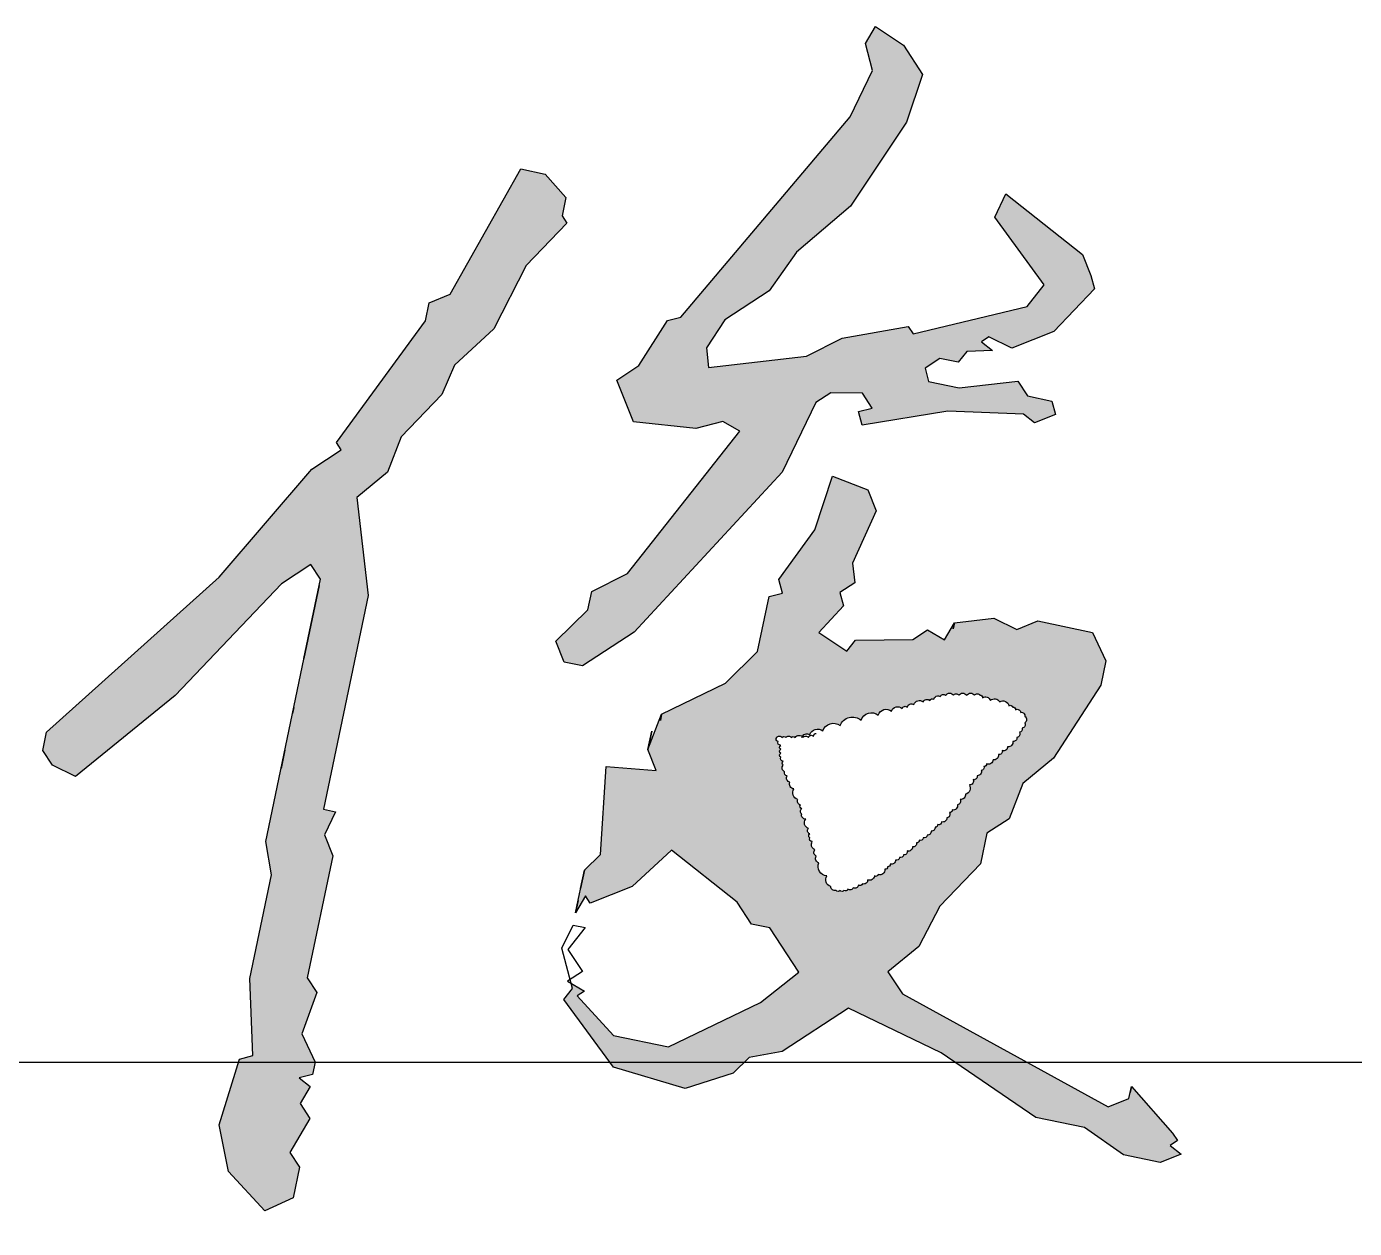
# Model space of a CAD drawing. Extents: x 5188914 to 7068445, y -542675 to 2032183.
# Drawn here: x 5236411 to 5236956, y -540093 to -539600 of the extents above; entities that cross this region are included whole.
import ezdxf

# ---------------------------------------------------------------- set-up
doc = ezdxf.new("R2010")
doc.units = 0
doc.header["$LTSCALE"] = 1000
doc.header["$MEASUREMENT"] = 0
doc.layers.get('0').update_dxf_attribs({"linetype": 'CONTINUOUS'})

msp = doc.modelspace()

# ---------------------------------------------------------------- hatches: boundary and pattern name
at = {"linetype": 'Continuous'}
h = msp.add_hatch(color=256, dxfattribs=at)
h.paths.add_polyline_path([(5236144.83, -539724.93), (5236141.5, -539703.31), (5236135.56, -539694.22), (5236116.56, -539685.02), (5236113.01, -539689.51), (5236119.89, -539706.64), (5236118.72, -539724.7), (5236122.16, -539733.27), (5236116.93, -539758.33), (5236117.75, -539779.42), (5236086.09, -539955.88), (5236075.84, -539979.89), (5236071.87, -539973.83), (5236075.95, -539966.83), (5236065.4, -539967.24), (5236065.7, -539990.84), (5236057.02, -540007.34), (5236059.41, -540020.91), (5236071.31, -540039.09), (5236082.79, -540046.72), (5236091.35, -540043.28), (5236109.16, -539958.09), (5236112.72, -539953.6), (5236110.33, -539940.02), (5236121.96, -539871.84), (5236139.14, -539802.2)])
h.paths.add_polyline_path([(5236197.72, -539647.07), (5236175.69, -539639.85), (5236176.63, -539647.89), (5236203.97, -539679.76), (5236213.99, -539681.85), (5236214.51, -539679.34)])
h.paths.add_polyline_path([(5236335.88, -539636.72), (5236372.01, -539639.04), (5236379.94, -539651.16), (5236382.33, -539664.74), (5236381.54, -539756.11), (5236361.22, -539840.78), (5236360.47, -539869.39), (5236346.1, -539963.16), (5236347.44, -539981.75), (5236340.11, -540016.83), (5236340.7, -540064.03), (5236335.17, -540065.49), (5236328.17, -540061.41), (5236310.75, -540044.69), (5236305.21, -540046.15), (5236299.79, -540034.55), (5236284.34, -540020.86), (5236272.98, -540000.18), (5236262.95, -539998.08), (5236279.74, -540030.36), (5236318.04, -540072.37), (5236345.49, -540091.18), (5236355.51, -540093.28), (5236361.57, -540089.31), (5236363.14, -540081.8), (5236358.66, -540078.24), (5236361.68, -540076.26), (5236356.26, -540064.67), (5236359.82, -540060.18), (5236355.85, -540054.12), (5236363.19, -540019.04), (5236359.75, -540010.47), (5236367.49, -539985.94), (5236363.53, -539979.88), (5236369.18, -539965.37), (5236365.74, -539956.8), (5236369.29, -539952.31), (5236367.42, -539936.23), (5236374.64, -539914.2), (5236370.68, -539908.14), (5236376.21, -539906.68), (5236378.31, -539896.66), (5236376.44, -539880.58), (5236383.14, -539861.06), (5236381.79, -539842.47), (5236402.11, -539757.79), (5236397.32, -539730.64), (5236404.13, -539698.06), (5236401.45, -539660.89), (5236392.58, -539640.73), (5236377.66, -539624.53), (5236350.1, -539618.77), (5236250.05, -539634.47), (5236248.48, -539641.98), (5236254.95, -539648.57), (5236267.48, -539651.19)])
h.paths.add_polyline_path([(5236291.63, -539760.85), (5236213.31, -539760.17), (5236209.23, -539767.16), (5236220.19, -539777.3), (5236245.77, -539780.03), (5236299.55, -539772.97), (5236300.6, -539767.96)])
h.paths.add_polyline_path([(5236294.09, -539824.13), (5236287.62, -539817.55), (5236249.51, -539812.2), (5236203.24, -539820.83), (5236213.67, -539833.47), (5236223.7, -539835.57), (5236272.47, -539827.46), (5236291.99, -539834.16), (5236295.55, -539829.67)])
h.paths.add_polyline_path([(5236307.81, -539921.15), (5236317.83, -539923.25), (5236331.93, -539918.35), (5236327.44, -539914.8), (5236329.01, -539907.28), (5236321.5, -539905.71), (5236294.34, -539910.49), (5236290.79, -539914.98), (5236278.26, -539912.36), (5236238.05, -539917.03), (5236236.07, -539914), (5236168.71, -539923.46), (5236167.66, -539928.47), (5236178.62, -539938.61), (5236202.22, -539938.31), (5236229.9, -539931.02), (5236234.39, -539934.57), (5236285.14, -539929.49)])
h.paths.add_polyline_path([(5236581.41, -539750.82), (5236586.54, -539738.81), (5236602.73, -539723.89), (5236616.01, -539697.9), (5236632.73, -539680.47), (5236630.75, -539677.44), (5236632.32, -539669.92), (5236623.87, -539660.31), (5236613.85, -539658.21), (5236584.78, -539709.68), (5236576.22, -539713.12), (5236574.64, -539720.63), (5236538.06, -539770.52), (5236540.04, -539773.55), (5236527.92, -539781.48), (5236489.88, -539825.83), (5236419.04, -539889.48), (5236417.47, -539897), (5236421.43, -539903.06), (5236430.93, -539907.66), (5236471.89, -539874.38), (5236515.47, -539828.57), (5236527.58, -539820.64), (5236531.55, -539826.7), (5236509.02, -539934.45), (5236511.41, -539948.03), (5236502.51, -539990.63), (5236503.74, -540022.27), (5236498.2, -540023.73), (5236489.94, -540050.77), (5236493.79, -540069.88), (5236508.71, -540086.07), (5236520.3, -540080.65), (5236522.92, -540068.12), (5236518.96, -540062.06), (5236527.11, -540048.08), (5236523.15, -540042.02), (5236527.23, -540035.02), (5236522.74, -540031.47), (5236528.27, -540030.01), (5236529.32, -540025), (5236523.9, -540013.4), (5236530.07, -539996.39), (5236526.11, -539990.33), (5236536.59, -539940.21), (5236533.15, -539931.65), (5236537.75, -539922.15), (5236532.74, -539921.1), (5236551.07, -539833.4), (5236546.4, -539793.19), (5236559.04, -539782.76), (5236564.69, -539768.24)])
h.paths.add_polyline_path([(5236727.02, -539692.34), (5236749.28, -539673.45), (5236772.17, -539639.01), (5236778.86, -539619.48), (5236770.94, -539607.36), (5236759.46, -539599.73), (5236755.38, -539606.73), (5236758.29, -539617.8), (5236749.09, -539636.8), (5236679.59, -539719.04), (5236674.06, -539720.49), (5236662.35, -539738.97), (5236653.26, -539744.91), (5236660.14, -539762.04), (5236685.72, -539764.78), (5236696.79, -539761.86), (5236703.79, -539765.94), (5236657.59, -539824.28), (5236642.97, -539831.68), (5236641.39, -539839.2), (5236628.23, -539852.14), (5236631.67, -539860.71), (5236639.19, -539862.28), (5236660.39, -539848.4), (5236721.21, -539782.66), (5236735.02, -539754.16), (5236741.08, -539750.2), (5236754.13, -539750.31), (5236758.09, -539756.37), (5236752.56, -539757.83), (5236754.02, -539763.36), (5236789.21, -539757.64), (5236820.33, -539758.92), (5236824.82, -539762.47), (5236833.38, -539759.03), (5236831.92, -539753.5), (5236821.9, -539751.4), (5236817.94, -539745.34), (5236793.81, -539748.14), (5236781.28, -539745.53), (5236779.83, -539739.99), (5236785.88, -539736.03), (5236793.4, -539737.6), (5236796.96, -539733.11), (5236807.5, -539732.7), (5236803.02, -539729.15), (5236806.04, -539727.16), (5236815.54, -539731.77), (5236832.67, -539724.89), (5236849.39, -539707.46), (5236847.94, -539701.92), (5236844.5, -539693.36), (5236813.08, -539668.48), (5236808.48, -539677.98), (5236828.82, -539705.77), (5236821.72, -539714.75), (5236774.93, -539725.89), (5236772.95, -539722.86), (5236745.79, -539727.64), (5236731.17, -539735.05), (5236690.96, -539739.72), (5236690.03, -539731.68), (5236697.66, -539720.2), (5236715.84, -539708.3)])
h.paths.add_polyline_path([(5236750.01, -539820.06), (5236759.74, -539798.56), (5236756.3, -539789.99), (5236741.78, -539784.34), (5236734.56, -539806.37), (5236719.83, -539826.83), (5236721.28, -539832.37), (5236715.75, -539833.82), (5236711.03, -539856.38), (5236697.87, -539869.32), (5236671.65, -539882.14), (5236666, -539896.65), (5236669.44, -539905.22), (5236648.87, -539903.53), (5236646.55, -539939.66), (5236639.96, -539946.13), (5236638.39, -539953.65), (5236636.3, -539963.67), (5236640.37, -539956.68), (5236642.35, -539959.71), (5236659.49, -539952.83), (5236675.68, -539937.91), (5236702.61, -539959.23), (5236708.55, -539968.32), (5236716.07, -539969.89), (5236727.96, -539988.07), (5236712.29, -540000.48), (5236674.48, -540018.73), (5236651.92, -540014.02), (5236637, -539997.82), (5236640.03, -539995.84), (5236634.44, -539992.58), (5236635.02, -539994.79), (5236631.47, -539999.28), (5236651.81, -540027.07), (5236681.36, -540035.86), (5236700.99, -540029.5), (5236707.58, -540023.03), (5236721.15, -540020.64), (5236748.42, -540002.8), (5236786.42, -540021.21), (5236825.35, -540047.66), (5236845.4, -540051.85), (5236861.37, -540063.03), (5236876.4, -540066.18), (5236884.97, -540062.73), (5236880.48, -540059.18), (5236883.51, -540057.2), (5236881.53, -540054.17), (5236864.62, -540034.94), (5236864.1, -540037.45), (5236863.57, -540039.96), (5236855.01, -540043.4), (5236770.56, -539996.97), (5236764.62, -539987.88), (5236777.26, -539977.45), (5236785.94, -539960.96), (5236802.66, -539943.53), (5236805.28, -539931), (5236814.37, -539925.05), (5236820.02, -539910.54), (5236832.66, -539900.11), (5236852, -539870.15), (5236854.09, -539860.13), (5236848.67, -539848.53), (5236826.12, -539843.82), (5236817.55, -539847.26), (5236808.05, -539842.66), (5236791.97, -539844.53), (5236787.89, -539851.52), (5236780.9, -539847.44), (5236774.84, -539851.41), (5236751.24, -539851.7), (5236747.69, -539856.19), (5236736.21, -539848.56), (5236746.34, -539837.6), (5236744.88, -539832.07), (5236750.94, -539828.1)])
h.paths.add_polyline_path([(5236753.59, -539884.61, -0.520567), (5236760.64, -539882.45, -0.520567), (5236766.06, -539880.82, -0.520567), (5236770.4, -539879.74, -0.520567), (5236772.56, -539879.2, -0.520567), (5236775.27, -539878.11, -0.520567), (5236779.07, -539877.03, -0.520567), (5236781.78, -539876.49, -0.520567), (5236783.4, -539875.95, -0.520567), (5236786.11, -539874.87, -0.520567), (5236788.28, -539874.32, -0.520567), (5236791.53, -539874.32, -0.520567), (5236793.7, -539874.32, -0.520567), (5236796.95, -539874.32, -0.520567), (5236800.2, -539874.32, -0.520567), (5236802.37, -539874.32, -0.520567), (5236803.45, -539875.41, -0.520567), (5236806.71, -539876.49, -0.520567), (5236810.5, -539877.03, -0.520567), (5236814.29, -539878.66, -0.520567), (5236815.92, -539879.2, -0.520567), (5236817, -539880.28, -0.520567), (5236819.17, -539881.36, -0.520567), (5236820.8, -539882.99, -0.520567), (5236820.8, -539885.7, -0.520567), (5236819.71, -539887.86, -0.520567), (5236818.63, -539889.49, -0.520567), (5236817.55, -539891.65, -0.520567), (5236815.92, -539893.28, -0.520567), (5236813.75, -539895.45, -0.520567), (5236811.58, -539897.07, -0.520567), (5236809.96, -539898.69, -0.520567), (5236807.79, -539900.86, -0.520567), (5236805.08, -539902.49, -0.520567), (5236804, -539903.57, -0.520567), (5236802.91, -539905.19, -0.520567), (5236801.29, -539907.36, -0.520567), (5236799.66, -539908.98, -0.520567), (5236798.04, -539911.15, -0.520567), (5236796.41, -539914.94, -0.520567), (5236794.24, -539917.11, -0.520567), (5236793.16, -539919.27, -0.520567), (5236790.99, -539921.44, -0.520567), (5236789.91, -539922.52, -0.520567), (5236788.82, -539924.69, -0.520567), (5236786.65, -539926.31, -0.520567), (5236785.03, -539927.4, -0.520567), (5236783.94, -539928.48, -0.520567), (5236782.32, -539930.11, -0.520567), (5236780.69, -539931.73, -0.520567), (5236779.07, -539932.81, -0.520567), (5236777.44, -539933.9, -0.520567), (5236776.36, -539934.98, -0.520567), (5236774.73, -539936.6, -0.520567), (5236772.56, -539938.23, -0.520567), (5236770.94, -539939.85, -0.520567), (5236769.31, -539940.94, -0.520567), (5236767.69, -539942.02, -0.520567), (5236765.52, -539943.65, -0.520567), (5236764.43, -539944.73, -0.520567), (5236763.35, -539945.81, -0.520567), (5236760.64, -539947.98, -0.520567), (5236759.01, -539948.52, -0.520567), (5236756.3, -539950.14, -0.520567), (5236754.14, -539951.77, -0.520567), (5236752.51, -539952.31, -0.520567), (5236750.34, -539953.39, -0.520567), (5236748.17, -539953.94, -0.520567), (5236746.55, -539954.48, -0.520567), (5236744.92, -539954.48, -0.520567), (5236743.3, -539954.48, -0.520567), (5236741.13, -539952.85, -0.520567), (5236739.5, -539948.52, -0.520567), (5236736.25, -539943.1, -0.520567), (5236735.17, -539940.4, -0.520567), (5236734.63, -539937.69, -0.520567), (5236733.54, -539934.44, -0.520567), (5236732.46, -539932.81, -0.520567), (5236732.46, -539931.19, -0.520567), (5236731.92, -539929.02, -0.520567), (5236730.83, -539925.23, -0.520567), (5236729.21, -539923.07, -0.520567), (5236729.21, -539920.9, -0.520567), (5236728.66, -539919.27, -0.520567), (5236727.58, -539917.11, -0.520567), (5236725.95, -539912.78, -0.520567), (5236724.33, -539910.07, -0.520567), (5236723.24, -539907.36, -0.520567), (5236722.16, -539905.74, -0.520567), (5236721.62, -539903.03, -0.520567), (5236721.62, -539901.4, -0.520567), (5236720.54, -539899.78, -0.520567), (5236720.54, -539898.15, -0.520567), (5236720.54, -539896.53, -0.520567), (5236720.54, -539894.9, -0.520567), (5236719.45, -539893.28, -0.520567), (5236718.91, -539891.65, -0.520567), (5236721.08, -539891.65, -0.520567), (5236722.7, -539891.65, -0.520567), (5236724.87, -539891.65, -0.520567), (5236726.5, -539891.65, -0.435193), (5236729.37, -539891.25, -0.455955), (5236732.46, -539890.57, -0.520567), (5236737.88, -539888.95, -0.520567), (5236744.92, -539886.78, -0.520567)], flags=16)
h.paths.add_polyline_path([(5237118.34, -539784.61), (5237080.34, -539766.2), (5237073.87, -539759.62), (5237065.83, -539760.55), (5237059.36, -539753.97), (5237041.82, -539750.3), (5237047.65, -539772.44), (5237076.67, -539783.74), (5237083.14, -539790.32), (5237082.1, -539795.34), (5237104.65, -539800.05), (5237119.8, -539790.14)])
h.paths.add_polyline_path([(5237034.03, -539837.59), (5237017.01, -539831.42), (5236998.43, -539832.77), (5237005.83, -539847.39), (5237037.88, -539856.71), (5237039.75, -539872.79), (5237046.22, -539879.37), (5237054.9, -539862.88)])
h.paths.add_polyline_path([(5237075.31, -539940.38), (5237073.85, -539934.84), (5237082.94, -539928.9), (5237078.98, -539922.84), (5237087.02, -539921.9), (5237085.56, -539916.37), (5237091.1, -539914.91), (5237091.62, -539912.4), (5237082.65, -539905.3), (5237082.12, -539907.8), (5237081.6, -539910.31), (5237073.03, -539913.75), (5237043.15, -539944.11), (5237038.55, -539953.61), (5237022.87, -539966.03), (5237018.27, -539975.53), (5236982.96, -539994.3), (5236981.39, -540001.82), (5236985.36, -540007.88), (5236999.87, -540013.53), (5237023.06, -540002.68), (5237054.52, -539964.8), (5237052.53, -539961.77), (5237061.62, -539955.82), (5237060.16, -539950.29)])
h.paths.add_polyline_path([(5237212.56, -539746.76), (5237232.72, -539737.9), (5237286.5, -539730.84), (5237301.54, -539733.98), (5237325.66, -539731.18), (5237329.62, -539737.24), (5237331.72, -539727.22), (5237348.21, -539735.89), (5237356.78, -539732.45), (5237357.82, -539727.44), (5237339.87, -539713.23), (5237341.86, -539716.26), (5237335.8, -539720.22), (5237324.31, -539712.59), (5237293.2, -539711.32), (5237289.64, -539715.8), (5237267.09, -539711.09), (5237253.51, -539713.48), (5237249.55, -539707.42), (5237265.34, -539681.95), (5237270.05, -539659.4), (5237264.63, -539647.81), (5237250.64, -539639.65), (5237247.09, -539644.14), (5237244.35, -539669.72), (5237217.91, -539708.65), (5237212.37, -539710.11), (5237210.8, -539717.63), (5237167.98, -539734.83), (5237167.45, -539737.34), (5237165.88, -539744.85), (5237171.83, -539753.94), (5237138.91, -539786.29), (5237136.81, -539796.31), (5237128.77, -539797.25), (5237124.17, -539806.75), (5237133.67, -539811.35), (5237137.75, -539804.36), (5237142.76, -539805.4), (5237146.84, -539798.41), (5237151.85, -539799.46), (5237150.39, -539793.92), (5237173.58, -539783.08), (5237178.18, -539773.58), (5237195.84, -539764.19)])

# ---------------------------------------------------------------- linework, layer by layer
msp.add_line((5234307.19, -540024.99), (5239807.19, -540024.99))
for points in [[(5236847.94, -539701.92), (5236849.39, -539707.46), (5236832.67, -539724.89), (5236815.54, -539731.77), (5236806.04, -539727.16), (5236803.02, -539729.15), (5236807.5, -539732.7), (5236796.96, -539733.11), (5236793.4, -539737.6), (5236785.88, -539736.03), (5236779.83, -539739.99), (5236781.28, -539745.53), (5236793.81, -539748.14), (5236817.94, -539745.34), (5236821.9, -539751.4), (5236831.92, -539753.5), (5236833.38, -539759.03), (5236824.82, -539762.47), (5236820.33, -539758.92), (5236789.21, -539757.64), (5236754.02, -539763.36), (5236752.56, -539757.83), (5236758.09, -539756.37), (5236754.13, -539750.31), (5236741.08, -539750.2), (5236735.02, -539754.16), (5236721.21, -539782.66), (5236660.39, -539848.4), (5236639.19, -539862.28), (5236631.67, -539860.71), (5236628.23, -539852.14), (5236641.39, -539839.2), (5236642.97, -539831.68), (5236657.59, -539824.28), (5236703.79, -539765.94), (5236696.79, -539761.86), (5236685.72, -539764.78), (5236660.14, -539762.04), (5236653.26, -539744.91), (5236662.35, -539738.97), (5236674.06, -539720.49), (5236679.59, -539719.04), (5236749.09, -539636.8), (5236758.29, -539617.8), (5236755.38, -539606.73), (5236759.46, -539599.73), (5236770.94, -539607.36), (5236778.86, -539619.48), (5236772.17, -539639.01), (5236749.28, -539673.45), (5236727.02, -539692.34), (5236715.84, -539708.3), (5236697.66, -539720.2), (5236690.03, -539731.68), (5236690.96, -539739.72), (5236731.17, -539735.05), (5236745.79, -539727.64), (5236772.95, -539722.86), (5236774.93, -539725.89), (5236821.72, -539714.75), (5236828.82, -539705.77), (5236808.48, -539677.98), (5236813.08, -539668.48), (5236844.5, -539693.36), (5236847.94, -539701.92)], [(5236632.32, -539669.92), (5236630.75, -539677.44), (5236632.73, -539680.47), (5236616.01, -539697.9), (5236602.73, -539723.89), (5236586.54, -539738.81), (5236581.41, -539750.82), (5236564.69, -539768.24), (5236559.04, -539782.76), (5236546.4, -539793.19), (5236551.07, -539833.4), (5236532.74, -539921.1), (5236537.75, -539922.15), (5236533.15, -539931.65), (5236536.59, -539940.21), (5236526.11, -539990.33), (5236530.07, -539996.39), (5236523.9, -540013.4), (5236529.32, -540025), (5236528.27, -540030.01), (5236522.74, -540031.47), (5236527.23, -540035.02), (5236523.15, -540042.02), (5236527.11, -540048.08), (5236518.96, -540062.06), (5236522.92, -540068.12), (5236520.3, -540080.65), (5236508.71, -540086.07), (5236493.79, -540069.88), (5236489.94, -540050.77), (5236498.2, -540023.73), (5236503.74, -540022.27), (5236502.51, -539990.63), (5236511.41, -539948.03), (5236509.02, -539934.45), (5236531.55, -539826.7), (5236527.58, -539820.64), (5236515.47, -539828.57), (5236471.89, -539874.38), (5236430.93, -539907.66), (5236421.43, -539903.06), (5236417.47, -539897), (5236419.04, -539889.48), (5236489.88, -539825.83), (5236527.92, -539781.48), (5236540.04, -539773.55), (5236538.06, -539770.52), (5236574.64, -539720.63), (5236576.22, -539713.12), (5236584.78, -539709.68), (5236613.85, -539658.21), (5236623.87, -539660.31), (5236632.32, -539669.92)], [(5236881.53, -540054.17), (5236883.51, -540057.2), (5236880.48, -540059.18), (5236884.97, -540062.73), (5236876.4, -540066.18), (5236861.37, -540063.03), (5236845.4, -540051.85), (5236825.35, -540047.66), (5236786.42, -540021.21), (5236748.42, -540002.8), (5236721.15, -540020.64), (5236707.58, -540023.03), (5236700.99, -540029.5), (5236681.36, -540035.86), (5236651.81, -540027.07), (5236631.47, -539999.28), (5236635.02, -539994.79), (5236630.65, -539978.18), (5236635.25, -539968.68), (5236640.26, -539969.73), (5236633.15, -539978.71), (5236639.1, -539987.8), (5236633.04, -539991.76), (5236640.03, -539995.84), (5236637, -539997.82), (5236651.92, -540014.02), (5236674.48, -540018.73), (5236712.29, -540000.48), (5236727.96, -539988.07), (5236716.07, -539969.89), (5236708.55, -539968.32), (5236702.61, -539959.23), (5236675.68, -539937.91), (5236659.49, -539952.83), (5236642.35, -539959.71), (5236640.37, -539956.68), (5236636.3, -539963.67), (5236639.96, -539946.13), (5236646.55, -539939.66), (5236648.87, -539903.53), (5236669.44, -539905.22), (5236666, -539896.65), (5236671.65, -539882.14), (5236697.87, -539869.32), (5236711.03, -539856.38), (5236715.75, -539833.82), (5236721.28, -539832.37), (5236719.83, -539826.83), (5236734.56, -539806.37), (5236741.78, -539784.34), (5236756.3, -539789.99), (5236759.74, -539798.56), (5236750.01, -539820.06), (5236750.94, -539828.1), (5236744.88, -539832.07), (5236746.34, -539837.6), (5236736.21, -539848.56), (5236747.69, -539856.19), (5236751.24, -539851.7), (5236774.84, -539851.41), (5236780.9, -539847.44), (5236787.89, -539851.52), (5236791.97, -539844.53), (5236808.05, -539842.66), (5236817.55, -539847.26), (5236826.12, -539843.82), (5236848.67, -539848.53), (5236854.09, -539860.13), (5236852, -539870.15), (5236832.66, -539900.11), (5236820.02, -539910.54), (5236814.37, -539925.05), (5236805.28, -539931), (5236802.66, -539943.53), (5236785.94, -539960.96), (5236777.26, -539977.45), (5236764.62, -539987.88), (5236770.56, -539996.97), (5236855.01, -540043.4), (5236863.57, -540039.96), (5236864.62, -540034.94), (5236881.53, -540054.17)], [(5236531.02, -539829.2), (5236524.74, -539859.27), (5236531.02, -539829.2)], [(5236791.97, -539844.53), (5236791.45, -539847.03), (5236791.97, -539844.53)], [(5236520.55, -539879.32), (5236520.02, -539881.83), (5236520.55, -539879.32)], [(5236671.65, -539882.14), (5236671.12, -539884.65), (5236671.65, -539882.14)], [(5236667.57, -539889.13), (5236666, -539896.65), (5236667.57, -539889.13)], [(5236516.88, -539896.86), (5236515.31, -539904.38), (5236516.88, -539896.86)], [(5236639.96, -539946.13), (5236638.39, -539953.65), (5236639.96, -539946.13)], [(5236637.34, -539958.66), (5236636.3, -539963.67), (5236637.34, -539958.66)], [(5236864.62, -540034.94), (5236864.1, -540037.45), (5236864.62, -540034.94)]]:
    msp.add_lwpolyline(points, dxfattribs=at)
msp.add_lwpolyline([(5236729.21, -539891.65, -0.520567), (5236732.46, -539890.57, -0.520567), (5236732.46, -539890.57, -0.520567), (5236737.88, -539888.95, -0.520567), (5236737.88, -539888.95, -0.520567), (5236744.92, -539886.78, -0.520567), (5236744.92, -539886.78, -0.520567), (5236753.59, -539884.61, -0.520567), (5236753.59, -539884.61, -0.520567), (5236760.64, -539882.45, -0.520567), (5236760.64, -539882.45, -0.520567), (5236766.06, -539880.82, -0.520567), (5236766.06, -539880.82, -0.520567), (5236770.4, -539879.74, -0.520567), (5236770.4, -539879.74, -0.520567), (5236772.56, -539879.2, -0.520567), (5236772.56, -539879.2, -0.520567), (5236775.27, -539878.11, -0.520567), (5236775.27, -539878.11, -0.520567), (5236779.07, -539877.03, -0.520567), (5236779.07, -539877.03, -0.520567), (5236781.78, -539876.49, -0.520567), (5236781.78, -539876.49, -0.520567), (5236783.4, -539875.95, -0.520567), (5236783.4, -539875.95, -0.520567), (5236786.11, -539874.87, -0.520567), (5236786.11, -539874.87, -0.520567), (5236788.28, -539874.32, -0.520567), (5236788.28, -539874.32, -0.520567), (5236791.53, -539874.32, -0.520567), (5236791.53, -539874.32, -0.520567), (5236793.7, -539874.32, -0.520567), (5236793.7, -539874.32, -0.520567), (5236796.95, -539874.32, -0.520567), (5236796.95, -539874.32, -0.520567), (5236800.2, -539874.32, -0.520567), (5236800.2, -539874.32, -0.520567), (5236802.37, -539874.32, -0.520567), (5236802.37, -539874.32, -0.520567), (5236803.45, -539875.41, -0.520567), (5236803.45, -539875.41, -0.520567), (5236806.71, -539876.49, -0.520567), (5236806.71, -539876.49, -0.520567), (5236810.5, -539877.03, -0.520567), (5236810.5, -539877.03, -0.520567), (5236814.29, -539878.66, -0.520567), (5236814.29, -539878.66, -0.520567), (5236815.92, -539879.2, -0.520567), (5236815.92, -539879.2, -0.520567), (5236817, -539880.28, -0.520567), (5236817, -539880.28, -0.520567), (5236819.17, -539881.36, -0.520567), (5236819.17, -539881.36, -0.520567), (5236820.8, -539882.99, -0.520567), (5236820.8, -539882.99, -0.520567), (5236820.8, -539885.7, -0.520567), (5236820.8, -539885.7, -0.520567), (5236819.71, -539887.86, -0.520567), (5236819.71, -539887.86, -0.520567), (5236818.63, -539889.49, -0.520567), (5236818.63, -539889.49, -0.520567), (5236817.55, -539891.65, -0.520567), (5236817.55, -539891.65, -0.520567), (5236815.92, -539893.28, -0.520567), (5236815.92, -539893.28, -0.520567), (5236813.75, -539895.45, -0.520567), (5236813.75, -539895.45, -0.520567), (5236811.58, -539897.07, -0.520567), (5236811.58, -539897.07, -0.520567), (5236809.96, -539898.69, -0.520567), (5236809.96, -539898.69, -0.520567), (5236807.79, -539900.86, -0.520567), (5236807.79, -539900.86, -0.520567), (5236805.08, -539902.49, -0.520567), (5236805.08, -539902.49, -0.520567), (5236804, -539903.57, -0.520567), (5236804, -539903.57, -0.520567), (5236802.91, -539905.19, -0.520567), (5236802.91, -539905.19, -0.520567), (5236801.29, -539907.36, -0.520567), (5236801.29, -539907.36, -0.520567), (5236799.66, -539908.98, -0.520567), (5236799.66, -539908.98, -0.520567), (5236798.04, -539911.15, -0.520567), (5236798.04, -539911.15, -0.520567), (5236796.41, -539914.94, -0.520567), (5236796.41, -539914.94, -0.520567), (5236794.24, -539917.11, -0.520567), (5236794.24, -539917.11, -0.520567), (5236793.16, -539919.27, -0.520567), (5236793.16, -539919.27, -0.520567), (5236790.99, -539921.44, -0.520567), (5236790.99, -539921.44, -0.520567), (5236789.91, -539922.52, -0.520567), (5236789.91, -539922.52, -0.520567), (5236788.82, -539924.69, -0.520567), (5236788.82, -539924.69, -0.520567), (5236786.65, -539926.31, -0.520567), (5236786.65, -539926.31, -0.520567), (5236785.03, -539927.4, -0.520567), (5236785.03, -539927.4, -0.520567), (5236783.94, -539928.48, -0.520567), (5236783.94, -539928.48, -0.520567), (5236782.32, -539930.11, -0.520567), (5236782.32, -539930.11, -0.520567), (5236780.69, -539931.73, -0.520567), (5236780.69, -539931.73, -0.520567), (5236779.07, -539932.81, -0.520567), (5236779.07, -539932.81, -0.520567), (5236777.44, -539933.9, -0.520567), (5236777.44, -539933.9, -0.520567), (5236776.36, -539934.98, -0.520567), (5236776.36, -539934.98, -0.520567), (5236774.73, -539936.6, -0.520567), (5236774.73, -539936.6, -0.520567), (5236772.56, -539938.23, -0.520567), (5236772.56, -539938.23, -0.520567), (5236770.94, -539939.85, -0.520567), (5236770.94, -539939.85, -0.520567), (5236769.31, -539940.94, -0.520567), (5236769.31, -539940.94, -0.520567), (5236767.69, -539942.02, -0.520567), (5236767.69, -539942.02, -0.520567), (5236765.52, -539943.65, -0.520567), (5236765.52, -539943.65, -0.520567), (5236764.43, -539944.73, -0.520567), (5236764.43, -539944.73, -0.520567), (5236763.35, -539945.81, -0.520567), (5236763.35, -539945.81, -0.520567), (5236760.64, -539947.98, -0.520567), (5236760.64, -539947.98, -0.520567), (5236759.01, -539948.52, -0.520567), (5236759.01, -539948.52, -0.520567), (5236756.3, -539950.14, -0.520567), (5236756.3, -539950.14, -0.520567), (5236754.14, -539951.77, -0.520567), (5236754.14, -539951.77, -0.520567), (5236752.51, -539952.31, -0.520567), (5236752.51, -539952.31, -0.520567), (5236750.34, -539953.39, -0.520567), (5236750.34, -539953.39, -0.520567), (5236748.17, -539953.94, -0.520567), (5236748.17, -539953.94, -0.520567), (5236746.55, -539954.48, -0.520567), (5236746.55, -539954.48, -0.520567), (5236744.92, -539954.48, -0.520567), (5236744.92, -539954.48, -0.520567), (5236743.3, -539954.48, -0.520567), (5236743.3, -539954.48, -0.520567), (5236741.13, -539952.85, -0.520567), (5236741.13, -539952.85, -0.520567), (5236739.5, -539948.52, -0.520567), (5236739.5, -539948.52, -0.520567), (5236736.25, -539943.1, -0.520567), (5236736.25, -539943.1, -0.520567), (5236735.17, -539940.4, -0.520567), (5236735.17, -539940.4, -0.520567), (5236734.63, -539937.69, -0.520567), (5236734.63, -539937.69, -0.520567), (5236733.54, -539934.44, -0.520567), (5236733.54, -539934.44, -0.520567), (5236732.46, -539932.81, -0.520567), (5236732.46, -539932.81, -0.520567), (5236732.46, -539931.19, -0.520567), (5236732.46, -539931.19, -0.520567), (5236731.92, -539929.02, -0.520567), (5236731.92, -539929.02, -0.520567), (5236730.83, -539925.23, -0.520567), (5236730.83, -539925.23, -0.520567), (5236729.21, -539923.07, -0.520567), (5236729.21, -539923.07, -0.520567), (5236729.21, -539920.9, -0.520567), (5236729.21, -539920.9, -0.520567), (5236728.66, -539919.27, -0.520567), (5236728.66, -539919.27, -0.520567), (5236727.58, -539917.11, -0.520567), (5236727.58, -539917.11, -0.520567), (5236725.95, -539912.78, -0.520567), (5236725.95, -539912.78, -0.520567), (5236724.33, -539910.07, -0.520567), (5236724.33, -539910.07, -0.520567), (5236723.24, -539907.36, -0.520567), (5236723.24, -539907.36, -0.520567), (5236722.16, -539905.74, -0.520567), (5236722.16, -539905.74, -0.520567), (5236721.62, -539903.03, -0.520567), (5236721.62, -539903.03, -0.520567), (5236721.62, -539901.4, -0.520567), (5236721.62, -539901.4, -0.520567), (5236720.54, -539899.78, -0.520567), (5236720.54, -539899.78, -0.520567), (5236720.54, -539898.15, -0.520567), (5236720.54, -539898.15, -0.520567), (5236720.54, -539896.53, -0.520567), (5236720.54, -539896.53, -0.520567), (5236720.54, -539894.9, -0.520567), (5236720.54, -539894.9, -0.520567), (5236719.45, -539893.28, -0.520567), (5236719.45, -539893.28, -0.520567), (5236718.91, -539891.65, -0.520567), (5236718.91, -539891.65, -0.520567), (5236721.08, -539891.65, -0.520567), (5236721.08, -539891.65, -0.520567), (5236722.7, -539891.65, -0.520567), (5236722.7, -539891.65, -0.520567), (5236724.87, -539891.65, -0.520567), (5236724.87, -539891.65, -0.520567), (5236726.5, -539891.65, -0.520567), (5236726.5, -539891.65, -0.520567), (5236729.75, -539891.65, -0.520567), (5236729.75, -539891.65, -0.520567), (5236731.92, -539891.65, -0.520567), (5236731.92, -539891.65, -0.520567), (5236734.08, -539891.11, -0.520567), (5236734.08, -539891.11, -0.520567), (5236735.17, -539890.03, -0.520567), (5236735.17, -539890.03, -0.520567), (5236735.17, -539890.03)], format="xyb", dxfattribs=at)

doc.saveas('drawing.dxf')
